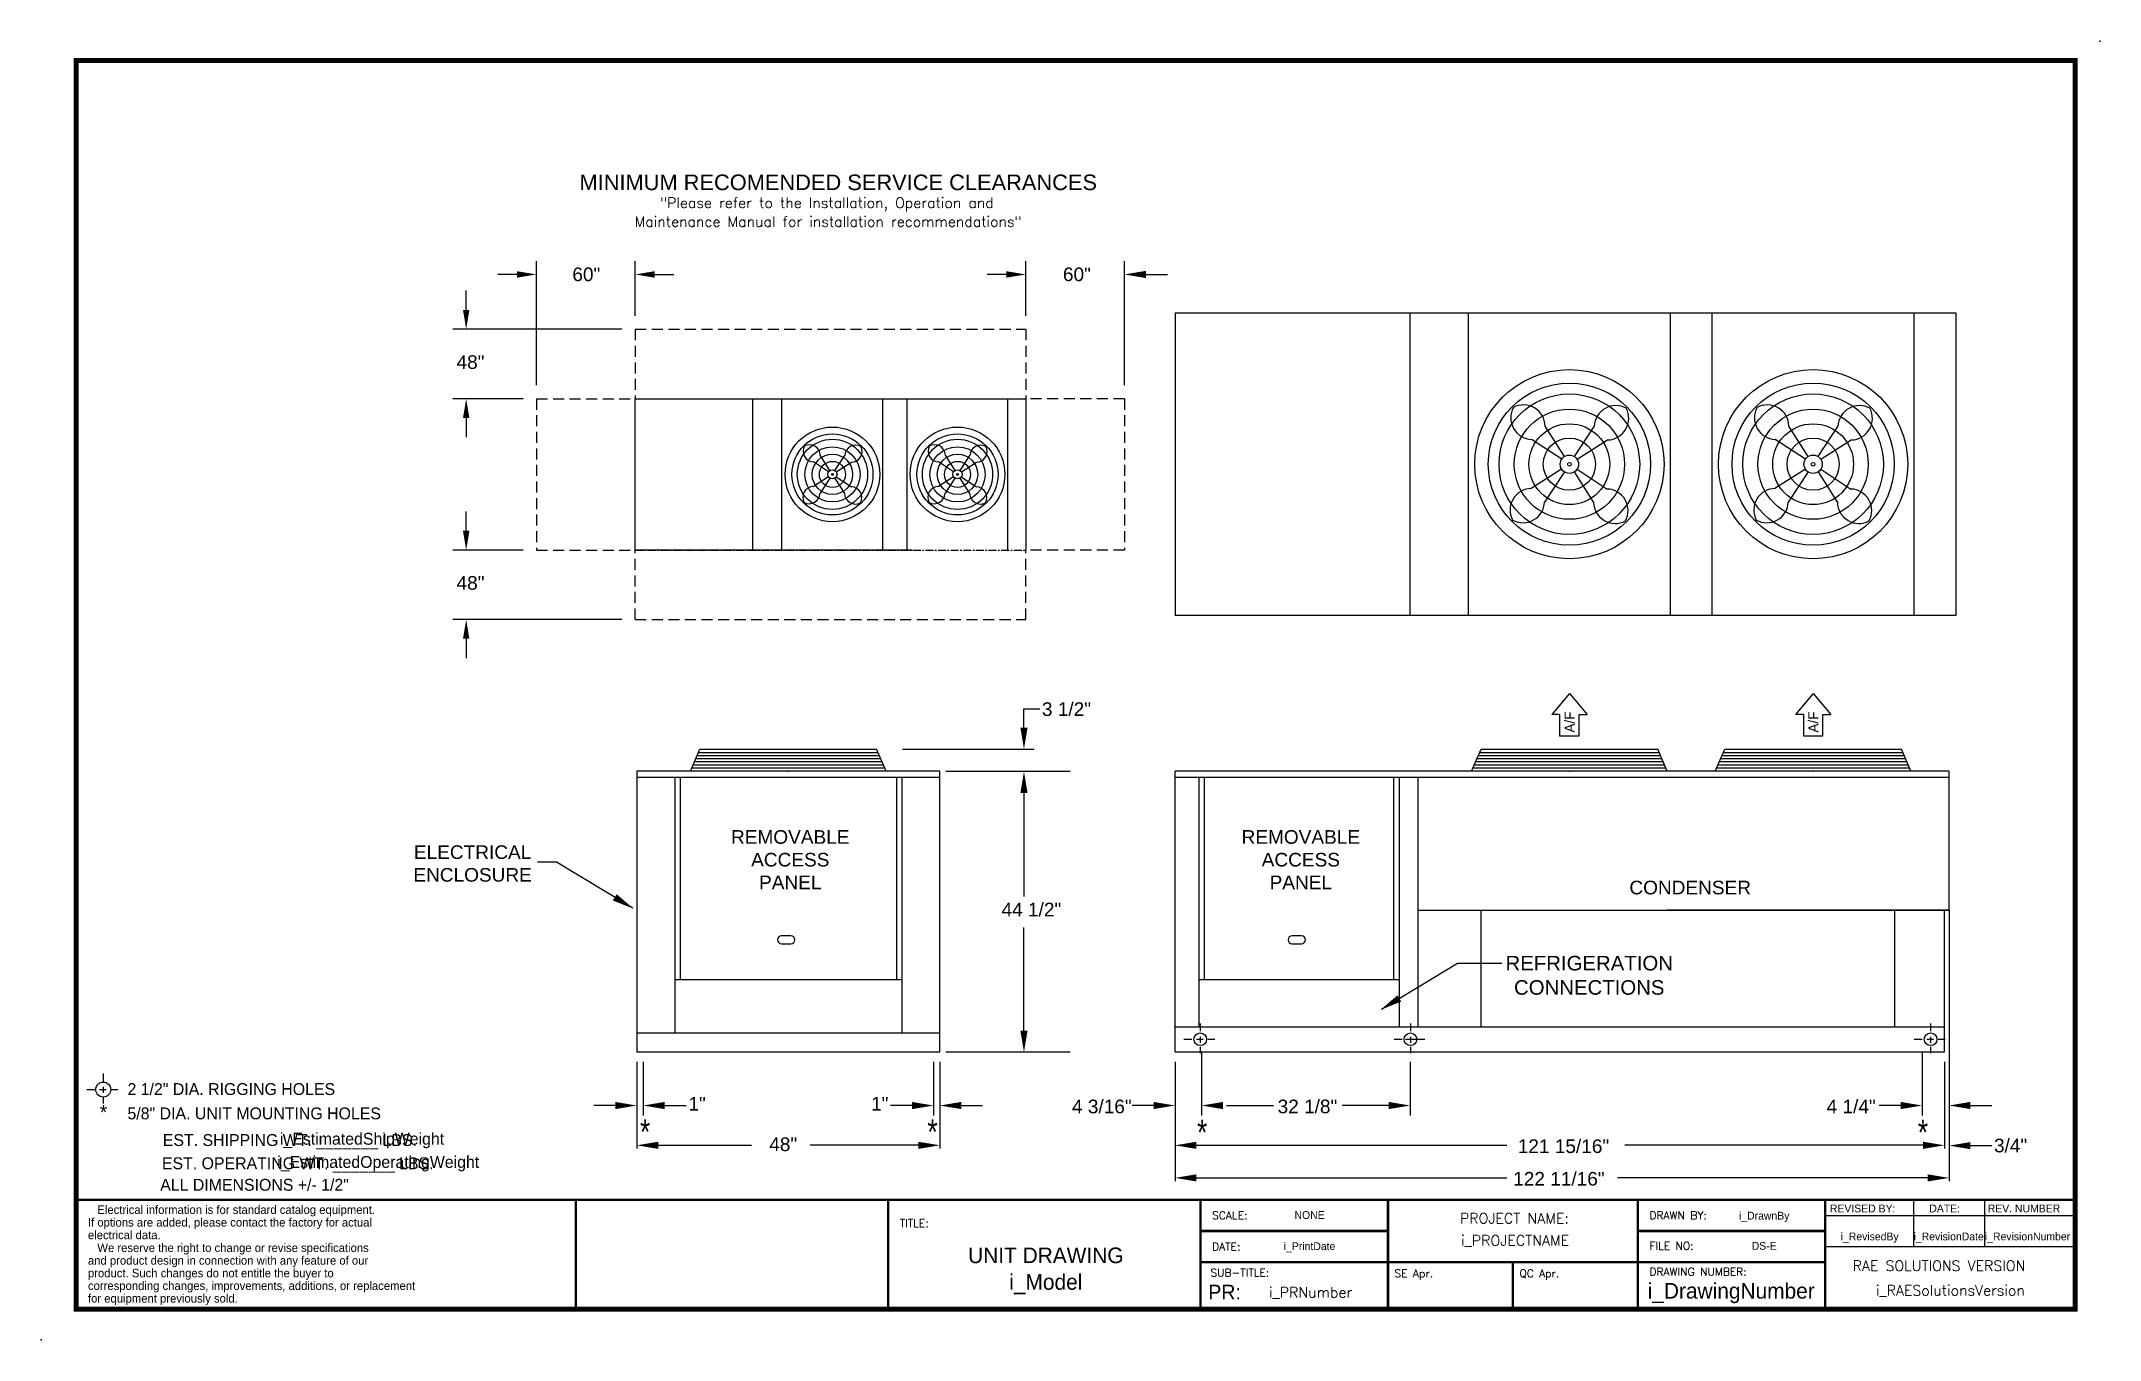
# Model space of a CAD drawing. Extents: x 358 to 684, y 0 to 206.
import ezdxf
from ezdxf.enums import TextEntityAlignment as Align

# ---------------------------------------------------------------- set-up
doc = ezdxf.new("R2010")
doc.units = 0
doc.header["$MEASUREMENT"] = 0
doc.linetypes.add('CENTER', pattern=[2, 1.25, -0.25, 0.25, -0.25])
doc.linetypes.add('HIDDEN', pattern=[0.375, 0.25, -0.125])
doc.layers.get('0').update_dxf_attribs({"linetype": 'CONTINUOUS'})
doc.styles.add('dimentions', font='ARIAL.TTF')
doc.styles.add('SIMPLEX', font='SIMPLEX')
doc.styles.add('SLDTEXTSTYLE0', font='ARIAL.TTF', dxfattribs={"width": 0.75})
doc.dimstyles.get("Standard").update_dxf_attribs({"dimtxt": 1.8, "dimasz": 0.18, "dimexe": 0.18, "dimexo": 0.0625, "dimgap": 0.09, "dimtad": 0, "dimtih": 1, "dimtoh": 1, "dimdec": 4, "dimzin": 0, "dimdsep": 46, "dimtxsty": 'STANDARD', "dimcen": 0.09, "dimadec": 0, "dimazin": 0, "dimtfac": 1, "dimtdec": 4, "dimtofl": 0, "dimtmove": 0, "dimatfit": 3, "dimfxl": 1, "dimtolj": 1, "dimtzin": 0, "dimarcsym": 0})

# ---------------------------------------------------------------- blocks, each defined once
blk = doc.blocks.new('*D14')
at = {"color": 0, "lineweight": -2}
for p, q in [((498.94, 44.38), (498.94, 35.88)), ((499.94, 44.38), (499.94, 35.88)), ((495.54, 37.47), (492.14, 37.47)), ((503.34, 37.47), (506.74, 37.47))]:
    blk.add_line(p, q, dxfattribs=at)
at = {"color": 0}
for points in [[(495.54, 38.04), (495.54, 36.91), (498.94, 37.47)], [(503.34, 38.04), (503.34, 36.91), (499.94, 37.47)]]:
    blk.add_solid(points, dxfattribs=at)

msp = doc.modelspace()

# ---------------------------------------------------------------- linework, layer by layer
at = {"linetype": 'Continuous', "lineweight": 30, "ltscale": 7}
for p, q in [((436.02559, 151.67758), (436.02559, 171.38258)), ((451.68431, 162.69004), (451.68431, 171.38258)), ((513.55931, 162.69004), (513.55931, 171.38258)), ((529.21803, 151.67758), (529.21803, 171.38258)), ((432.96559, 169.25758), (429.90559, 169.25758)), ((454.74431, 169.25758), (457.80431, 169.25758)), ((449.55931, 160.56504), (422.76503, 160.56504)), ((433.90059, 149.55258), (422.76503, 149.55258)), ((424.89003, 128.61258), (424.89003, 131.67258)), ((433.90059, 125.55258), (422.76503, 125.55258)), ((449.55931, 114.54012), (422.76503, 114.54012)), ((424.89003, 111.48012), (424.89003, 108.42012))]:
    msp.add_line(p, q, dxfattribs=at)
at = {"lineweight": 30}
for p, q in [((424.89003, 163.62504), (424.89003, 166.68504)), ((510.49931, 169.25758), (507.43931, 169.25758)), ((532.27803, 169.25758), (535.33803, 169.25758)), ((532.61803, 169.25758), (536.01803, 169.25758)), ((537.22934, 163.16855), (660.97934, 163.16855)), ((537.22934, 163.16855), (537.22934, 115.16855)), ((574.47934, 115.16855), (574.47934, 163.16855)), ((583.72934, 115.16855), (583.72934, 163.16855)), ((615.72934, 115.16855), (615.72934, 163.16855)), ((622.35434, 115.16855), (622.35434, 163.16855)), ((654.35434, 115.16855), (654.35434, 163.16855)), ((660.97934, 163.16855), (660.97934, 115.16855)), ((451.68431, 149.55258), (513.55931, 149.55258)), ((451.68431, 125.55258), (451.68431, 149.55258)), ((470.30931, 125.55258), (470.30931, 149.55258)), ((474.93431, 125.55258), (474.93431, 149.55258)), ((490.93431, 125.55258), (490.93431, 149.55258)), ((494.75325, 125.55258), (494.75325, 149.55258)), ((510.75325, 125.55258), (510.75325, 149.55258)), ((513.55931, 149.55258), (513.55931, 125.55258)), ((424.89003, 146.49258), (424.89003, 143.43258)), ((598.95125, 140.39364), (595.88413, 145.2228)), ((600.52539, 140.38205), (603.66332, 145.1655)), ((637.57625, 140.39364), (634.50913, 145.2228)), ((639.15039, 140.38205), (642.28832, 145.1655)), ((482.54527, 138.16512), (481.01171, 140.5797)), ((483.33233, 138.15933), (484.9013, 140.55105)), ((502.3642, 138.16512), (500.83064, 140.5797)), ((503.15127, 138.15933), (504.72024, 140.55105)), ((598.51584, 139.9646), (593.73239, 143.10253)), ((600.95443, 139.94664), (605.78359, 143.01376)), ((637.14084, 139.9646), (632.35739, 143.10253)), ((639.57943, 139.94664), (644.40859, 143.01376)), ((482.32176, 137.16353), (479.90718, 135.62997)), ((482.32756, 137.9506), (479.93584, 139.51957)), ((483.54106, 137.15455), (485.93278, 135.58559)), ((483.54685, 137.94162), (485.96143, 139.47518)), ((502.1407, 137.16353), (499.72612, 135.62997)), ((502.1465, 137.9506), (499.75477, 139.51957)), ((503.36, 137.15455), (505.75172, 135.58559)), ((503.36579, 137.94162), (505.78037, 139.47518)), ((598.50424, 138.39046), (593.67508, 135.32334)), ((598.93329, 137.95505), (595.79535, 133.1716)), ((600.50742, 137.94346), (603.57454, 133.1143)), ((600.94283, 138.3725), (605.72628, 135.23457)), ((637.12924, 138.39046), (632.30008, 135.32334)), ((637.55829, 137.95505), (634.42035, 133.1716)), ((639.13242, 137.94346), (642.19954, 133.1143)), ((639.56783, 138.3725), (644.35128, 135.23457)), ((482.53628, 136.94583), (480.96732, 134.55411)), ((483.32335, 136.94003), (484.85691, 134.52545)), ((502.35522, 136.94583), (500.78626, 134.55411)), ((503.14229, 136.94003), (504.67585, 134.52545)), ((495.55931, 125.55258), (451.68431, 125.55258)), ((660.97934, 115.16855), (537.22934, 115.16855)), ((599.72934, 102.82421), (596.92303, 99.45651)), ((599.72934, 102.82421), (602.53564, 99.45651)), ((638.35434, 102.82421), (635.54803, 99.45651)), ((638.35434, 102.82421), (641.16064, 99.45651)), ((513.28725, 97.37447), (513.28725, 100.40265)), ((598.18587, 99.45651), (596.92303, 99.45651)), ((598.18587, 99.45651), (598.18587, 96.08881)), ((601.2728, 96.08881), (601.2728, 99.45651)), ((601.2728, 99.45651), (602.53564, 99.45651)), ((636.81087, 99.45651), (635.54803, 99.45651)), ((636.81087, 99.45651), (636.81087, 96.08881)), ((639.8978, 96.08881), (639.8978, 99.45651)), ((639.8978, 99.45651), (641.16064, 99.45651)), ((598.18587, 96.08881), (601.2728, 96.08881)), ((636.81087, 96.08881), (639.8978, 96.08881)), ((460.43875, 90.47447), (461.93875, 93.97447)), ((460.86732, 91.47447), (491.01018, 91.47447)), ((490.79589, 91.97447), (461.08161, 91.97447)), ((490.58161, 92.47447), (461.29589, 92.47447)), ((461.51018, 92.97447), (490.36732, 92.97447)), ((461.72447, 93.47447), (490.15304, 93.47447)), ((461.93875, 93.97447), (489.93875, 93.97447)), ((491.43875, 90.47447), (489.93875, 93.97447)), ((494.03335, 93.97447), (514.88185, 93.97447)), ((584.22934, 90.47447), (585.72934, 93.97447)), ((584.65791, 91.47447), (614.80076, 91.47447)), ((614.58648, 91.97447), (584.87219, 91.97447)), ((614.37219, 92.47447), (585.08648, 92.47447)), ((585.30076, 92.97447), (614.15791, 92.97447)), ((585.51505, 93.47447), (613.94362, 93.47447)), ((585.72934, 93.97447), (613.72934, 93.97447)), ((615.22934, 90.47447), (613.72934, 93.97447)), ((622.85434, 90.47447), (624.35434, 93.97447)), ((623.28291, 91.47447), (653.42576, 91.47447)), ((653.21148, 91.97447), (623.49719, 91.97447)), ((652.99719, 92.47447), (623.71148, 92.47447)), ((623.92576, 92.97447), (652.78291, 92.97447)), ((624.14005, 93.47447), (652.56862, 93.47447)), ((624.35434, 93.97447), (652.35434, 93.97447)), ((653.85434, 90.47447), (652.35434, 93.97447)), ((499.93875, 90.47447), (451.93875, 90.47447)), ((451.93875, 90.47447), (451.93875, 45.97447)), ((499.93875, 89.47447), (451.93875, 89.47447)), ((457.93875, 89.47447), (457.93875, 48.97447)), ((458.81375, 89.47447), (458.81375, 57.47447)), ((491.22447, 90.97447), (460.65304, 90.97447)), ((493.06375, 89.47447), (493.06375, 57.47447)), ((493.93875, 89.47447), (493.93875, 48.97447)), ((499.93875, 45.97447), (499.93875, 90.47447)), ((500.88903, 90.47447), (520.6145, 90.47447)), ((659.91684, 90.47447), (537.22934, 90.47447)), ((537.22934, 45.97447), (537.22934, 90.47447)), ((659.91684, 89.47447), (537.22934, 89.47447)), ((540.97934, 89.47447), (540.97934, 49.97447)), ((541.85434, 89.47447), (541.85434, 57.47447)), ((571.85434, 89.47447), (571.85434, 57.47447)), ((572.72934, 89.47447), (572.72934, 57.47447)), ((575.72934, 89.47447), (575.72934, 49.97447)), ((615.01505, 90.97447), (584.44362, 90.97447)), ((653.64005, 90.97447), (623.06862, 90.97447)), ((659.91684, 68.47447), (659.91684, 90.47447)), ((513.28725, 87.03065), (513.28725, 83.63065)), ((513.28725, 87.03065), (513.28725, 70.64083)), ((513.28725, 87.03065), (513.28725, 83.63065)), ((513.28725, 49.33065), (513.28725, 65.72046)), ((575.72934, 68.47447), (659.91684, 68.47447)), ((585.72934, 49.97447), (585.72934, 68.47447)), ((659.91684, 68.47447), (615.22934, 68.47447)), ((651.22934, 68.47447), (651.22934, 51.72447)), ((651.22934, 68.47447), (651.22934, 51.72447)), ((659.16684, 45.97447), (659.16684, 68.47447)), ((476.35777, 64.38068), (474.85777, 64.38068)), ((474.85777, 63.13068), (476.35777, 63.13068)), ((557.27335, 64.38068), (555.77335, 64.38068)), ((555.77335, 63.13068), (557.27335, 63.13068)), ((457.93875, 57.47447), (493.93875, 57.47447)), ((540.97934, 57.47447), (572.72934, 57.47447)), ((572.72934, 57.47447), (572.72934, 49.97447)), ((451.93875, 48.97447), (499.93875, 48.97447)), ((537.22934, 49.97447), (579.72934, 49.97447)), ((541.22934, 50.50419), (541.22934, 49.25578)), ((574.54184, 50.50419), (574.54184, 49.25578)), ((579.72934, 49.97447), (659.16684, 49.97447)), ((591.18504, 49.97447), (610.55766, 49.97447)), ((651.22934, 51.72447), (651.22934, 49.97447)), ((651.22934, 51.72447), (651.22934, 49.97447)), ((656.97934, 50.50419), (656.97934, 49.25578)), ((451.93875, 45.97447), (499.93875, 45.97447)), ((500.88903, 45.97447), (520.6145, 45.97447)), ((537.22934, 45.97447), (659.16684, 45.97447)), ((538.64284, 47.97447), (539.90891, 47.97447)), ((540.63936, 47.97447), (541.70693, 47.97447)), ((541.22934, 48.37909), (541.22934, 47.43497)), ((541.22934, 46.7606), (541.22934, 45.77608)), ((542.43738, 47.97447), (543.51905, 47.97447)), ((571.95534, 47.97447), (573.22141, 47.97447)), ((573.95186, 47.97447), (575.01943, 47.97447)), ((574.54184, 48.37909), (574.54184, 47.43497)), ((574.54184, 46.7606), (574.54184, 45.77608)), ((575.74988, 47.97447), (576.83155, 47.97447)), ((654.39284, 47.97447), (655.65891, 47.97447)), ((656.38936, 47.97447), (657.45693, 47.97447)), ((656.97934, 48.37909), (656.97934, 47.43497)), ((656.97934, 46.7606), (656.97934, 45.77608)), ((658.18738, 47.97447), (659.26905, 47.97447)), ((367.36811, 42.53763), (367.36811, 41.28922)), ((451.93875, 44.37987), (451.93875, 35.87987)), ((452.93875, 44.37987), (452.93875, 35.87987)), ((452.93875, 44.37987), (452.93875, 35.87987)), ((498.93875, 44.37987), (498.93875, 35.87987)), ((537.22934, 44.37987), (537.22934, 35.87987)), ((541.41684, 44.37987), (541.41684, 35.87987)), ((574.47934, 44.37987), (574.47934, 35.87987)), ((655.63684, 44.37987), (655.63684, 35.87987)), ((659.16684, 44.37987), (659.16684, 35.87987)), ((364.78161, 40.00791), (366.04769, 40.00791)), ((366.77813, 40.00791), (367.84571, 40.00791)), ((367.36811, 40.41254), (367.36811, 39.46841)), ((368.57615, 40.00791), (369.65782, 40.00791)), ((367.36811, 38.79404), (367.36811, 37.80952)), ((448.53875, 37.47447), (445.13875, 37.47447)), ((456.33875, 37.47447), (459.73875, 37.47447)), ((533.82934, 37.47447), (530.42934, 37.47447)), ((545.37934, 37.47447), (548.77934, 37.47447)), ((571.07934, 37.47447), (567.67934, 37.47447)), ((652.23684, 37.47447), (648.83684, 37.47447)), ((663.29303, 37.47447), (666.69303, 37.47447)), ((455.33875, 31.16394), (470.12299, 31.16394)), ((496.53875, 31.16394), (479.39324, 31.16394)), ((540.62934, 31.16394), (589.80915, 31.16394)), ((655.76684, 31.16394), (608.52483, 31.16394)), ((663.29303, 31.11255), (666.69303, 31.11255)), ((540.62934, 25.99847), (589.80915, 25.99847)), ((656.51684, 25.99847), (607.33702, 25.99847)), ((442.269, 5.20044), (442.269, 22.52544)), ((491.769, 5.20044), (491.769, 22.52544)), ((541.269, 22.52544), (640.269, 22.52544)), ((541.269, 5.20044), (541.269, 22.52544)), ((570.969, 22.52544), (570.969, 5.20044)), ((610.569, 22.52544), (610.569, 12.62544)), ((640.269, 22.52544), (640.269, 5.20044)), ((640.269, 22.52544), (679.869, 22.52544)), ((640.269, 22.52544), (640.269, 20.05044)), ((640.269, 20.05044), (679.869, 20.05044)), ((654.24153, 22.52544), (654.24153, 15.10044)), ((665.49426, 22.52544), (665.49426, 15.10044)), ((570.969, 17.57544), (541.269, 17.57544)), ((610.569, 17.57544), (640.269, 17.57544)), ((610.569, 12.62544), (610.569, 17.57544)), ((640.269, 15.10044), (679.869, 15.10044)), ((640.269, 12.62544), (541.269, 12.62544)), ((590.769, 12.62544), (590.769, 5.20044)), ((610.569, 12.62544), (610.569, 5.20044))]:
    msp.add_line(p, q, dxfattribs=at)
at = {"linetype": 'HIDDEN', "lineweight": 30, "ltscale": 7}
for p, q in [((451.68431, 160.56504), (513.55931, 160.56504)), ((451.68431, 160.56504), (451.68431, 149.55258)), ((513.55931, 160.56504), (513.55931, 149.55258)), ((436.02559, 149.55258), (436.02559, 125.55258)), ((436.02559, 149.55258), (451.68431, 149.55258)), ((529.21803, 149.55258), (513.55931, 149.55258)), ((529.21803, 149.55258), (529.21803, 125.55258)), ((436.02559, 125.55258), (451.68431, 125.55258)), ((451.68431, 114.54012), (451.68431, 125.55258)), ((513.55931, 114.54012), (513.55931, 125.55258)), ((529.21803, 125.55258), (513.55931, 125.55258)), ((451.68431, 114.54012), (513.55931, 114.54012))]:
    msp.add_line(p, q, dxfattribs=at)
at = {"linetype": 'CENTER', "lineweight": 30}
msp.add_line((451.68431, 125.55258), (513.55931, 125.55258), dxfattribs=at)
at = {"ltscale": 3}
for p, q in [((513.28725, 100.40265), (515.80759, 100.40265)), ((659.91684, 68.47447), (659.91684, 30.71348)), ((541.41684, 45.97447), (541.41684, 42.05574)), ((573.72934, 47.97447), (575.86907, 47.97447)), ((655.63684, 45.97447), (655.63684, 42.51365))]:
    msp.add_line(p, q, dxfattribs=at)
at = {"lineweight": 30, "ltscale": 3}
for p, q in [((548.77934, 37.47447), (552.82031, 37.47447)), ((567.67934, 37.47447), (563.7029, 37.47447)), ((451.93875, 35.87987), (451.93875, 30.64647)), ((499.93875, 35.87987), (499.93875, 30.64647)), ((537.22934, 35.87987), (537.22934, 30.64647)), ((659.16684, 35.87987), (659.16684, 30.64647)), ((537.22934, 30.71439), (537.22934, 25.48099)), ((659.91684, 30.71439), (659.91684, 25.48099))]:
    msp.add_line(p, q, dxfattribs=at)
at = {"const_width": 0.792}
msp.add_lwpolyline([(363.069, 5.20044), (679.869, 5.20044), (679.869, 203.20044), (363.069, 203.20044), (363.069, 5.20044)], dxfattribs=at)
at = {"lineweight": 30}
for points in [[(451.27405, 68.76975), (439.21263, 76.06171), (436.20414, 76.06171)], [(569.94113, 52.7344), (582.00255, 60.02637), (589.01215, 60.02637)]]:
    msp.add_lwpolyline(points, dxfattribs=at)
at = {"lineweight": 30, "const_width": 0.396}
for points in [[(442.7372, 22.52544), (363.069, 22.52544)], [(679.869, 22.52544), (442.269, 22.52544), (442.269, 5.20044)], [(491.769, 22.52544), (491.769, 5.20044)], [(541.269, 22.52544), (541.269, 5.20044)], [(570.969, 22.52544), (570.969, 5.20044)], [(610.569, 22.52544), (610.569, 5.20044)], [(640.269, 5.20044), (640.269, 22.52544), (679.869, 22.52544)], [(570.969, 17.57544), (541.269, 17.57544)], [(640.269, 17.57544), (610.569, 17.57544), (610.569, 5.20044)], [(640.269, 12.62544), (541.269, 12.62544)], [(590.769, 12.62544), (590.769, 5.20044)]]:
    msp.add_lwpolyline(points, dxfattribs=at)
at = {"lineweight": 30}
for centre, radius in [((599.72934, 139.16855), 14.99997), ((638.35434, 139.16855), 14.99997), ((599.72934, 139.16855), 12.85177), ((599.72934, 139.16855), 11.13912), ((638.35434, 139.16855), 12.85177), ((638.35434, 139.16855), 11.13912), ((599.72934, 139.16855), 8.73857), ((638.35434, 139.16855), 8.73857), ((482.93431, 137.55258), 7.49999), ((482.93431, 137.55258), 6.42589), ((502.75325, 137.55258), 7.49999), ((502.75325, 137.55258), 6.42589), ((599.72934, 139.16855), 6.40143), ((638.35434, 139.16855), 6.40143), ((482.93431, 137.55258), 5.56956), ((482.93431, 137.55258), 4.36928), ((482.93431, 137.55258), 3.20072), ((502.75325, 137.55258), 5.56956), ((502.75325, 137.55258), 4.36928), ((502.75325, 137.55258), 3.20072), ((599.72934, 139.16855), 4.13262), ((599.72934, 139.16855), 1.4513), ((638.35434, 139.16855), 4.13262), ((638.35434, 139.16855), 1.4513), ((482.93431, 137.55258), 2.06631), ((482.93431, 137.55258), 0.72565), ((482.93431, 137.55258), 0.14323), ((502.75325, 137.55258), 2.06631), ((502.75325, 137.55258), 0.72565), ((502.75325, 137.55258), 0.14323), ((599.72934, 139.16855), 0.28645), ((638.35434, 139.16855), 0.28645), ((541.22934, 47.97447), 1), ((574.54184, 47.97447), 1), ((656.97934, 47.97447), 1), ((367.36811, 40.00791), 1.18714)]:
    msp.add_circle(centre, radius, dxfattribs=at)
for centre, radius, start, end in [((593.86305, 146.52664), 3.4266, 151.3003537, 267.814713), ((592.45847, 145.1426), 3.4266, 1.3411738, 117.8555331), ((607.08742, 145.03484), 3.4266, 61.3003537, 177.814713), ((605.70338, 146.43942), 3.4266, 271.3411738, 27.8555331), ((632.48805, 146.52664), 3.4266, 151.3003537, 267.814713), ((631.08347, 145.1426), 3.4266, 1.3411738, 117.8555331), ((645.71242, 145.03484), 3.4266, 61.3003537, 177.814713), ((644.32838, 146.43942), 3.4266, 271.3411738, 27.8555331), ((480.00117, 141.23162), 1.7133, 151.3003537, 267.814713), ((479.29888, 140.5396), 1.7133, 1.3411738, 117.8555331), ((486.61335, 140.48572), 1.7133, 61.3003537, 177.814713), ((485.92133, 141.18801), 1.7133, 271.3411738, 27.8555331), ((499.8201, 141.23162), 1.7133, 151.3003537, 267.814713), ((499.11781, 140.5396), 1.7133, 1.3411738, 117.8555331), ((506.43229, 140.48572), 1.7133, 61.3003537, 177.814713), ((505.74027, 141.18801), 1.7133, 271.3411738, 27.8555331), ((479.94729, 133.91715), 1.7133, 91.3411738, 207.8555331), ((479.25527, 134.61944), 1.7133, 241.3003537, 357.814713), ((486.56974, 134.56555), 1.7133, 181.3411738, 297.8555331), ((485.86745, 133.87353), 1.7133, 331.3003537, 87.814713), ((499.76622, 133.91715), 1.7133, 91.3411738, 207.8555331), ((499.0742, 134.61944), 1.7133, 241.3003537, 357.814713), ((506.38868, 134.56555), 1.7133, 181.3411738, 297.8555331), ((505.68639, 133.87353), 1.7133, 331.3003537, 87.814713), ((593.75529, 131.89769), 3.4266, 91.3411738, 207.8555331), ((605.59562, 131.81046), 3.4266, 331.3003537, 87.814713), ((632.38029, 131.89769), 3.4266, 91.3411738, 207.8555331), ((644.22062, 131.81046), 3.4266, 331.3003537, 87.814713), ((592.37125, 133.30227), 3.4266, 241.3003537, 357.814713), ((607.0002, 133.1945), 3.4266, 181.3411738, 297.8555331), ((630.99625, 133.30227), 3.4266, 241.3003537, 357.814713), ((645.6252, 133.1945), 3.4266, 181.3411738, 297.8555331), ((474.85777, 63.75568), 0.625, 90, 270), ((476.35777, 63.75568), 0.625, 270, 90), ((555.77335, 63.75568), 0.625, 90, 270), ((557.27335, 63.75568), 0.625, 270, 90)]:
    msp.add_arc(centre, radius, start, end, dxfattribs=at)
for p in [(683.79483, 206.25054), (640.269, 5.20044), (357.53172, 0.3168)]:
    msp.add_point(p)
for p in [(475.93875, 90.47447), (599.72934, 90.47447), (638.35434, 90.47447)]:
    msp.add_point(p, dxfattribs=at)
at = {"linetype": 'HIDDEN', "lineweight": 30, "ltscale": 7}
for points in [[(432.96559, 169.76758), (432.96559, 168.74758), (436.02559, 169.25758)], [(454.74431, 169.76758), (454.74431, 168.74758), (451.68431, 169.25758)], [(424.38003, 128.61258), (425.40003, 128.61258), (424.89003, 125.55258)], [(424.38003, 111.48012), (425.40003, 111.48012), (424.89003, 114.54012)]]:
    msp.add_solid(points, dxfattribs=at)
at = {"lineweight": 30}
for points in [[(510.49931, 169.76758), (510.49931, 168.74758), (513.55931, 169.25758)], [(532.61803, 169.82425), (532.61803, 168.69091), (529.21803, 169.25758)], [(532.27803, 169.76758), (532.27803, 168.74758), (529.21803, 169.25758)], [(424.38003, 163.62504), (425.40003, 163.62504), (424.89003, 160.56504)], [(424.38003, 146.49258), (425.40003, 146.49258), (424.89003, 149.55258)], [(512.72059, 97.37447), (513.85392, 97.37447), (513.28725, 93.97447)], [(512.72059, 87.03065), (513.85392, 87.03065), (513.28725, 90.43065)], [(512.72059, 87.03065), (513.85392, 87.03065), (513.28725, 90.43065)], [(512.72059, 87.03065), (513.85392, 87.03065), (513.28725, 90.43065)], [(448.73756, 70.98416), (451.42809, 68.67662), (448.1346, 69.98683)], [(572.47762, 54.94882), (569.78709, 52.64128), (573.08058, 53.95149)], [(512.72059, 49.33065), (513.85392, 49.33065), (513.28725, 45.93065)], [(448.53875, 38.04114), (448.53875, 36.9078), (451.93875, 37.47447)], [(456.33875, 38.04114), (456.33875, 36.9078), (452.93875, 37.47447)], [(456.33875, 38.04114), (456.33875, 36.9078), (452.93875, 37.47447)], [(495.53875, 38.04114), (495.53875, 36.9078), (498.93875, 37.47447)], [(571.07934, 36.9078), (571.07934, 38.04114), (574.47934, 37.47447)], [(455.33875, 31.73061), (455.33875, 30.59728), (451.93875, 31.16394)], [(455.33875, 31.73061), (455.33875, 30.59728), (451.93875, 31.16394)], [(496.53875, 31.73061), (496.53875, 30.59728), (499.93875, 31.16394)], [(496.53875, 31.73061), (496.53875, 30.59728), (499.93875, 31.16394)], [(540.62934, 31.73061), (540.62934, 30.59728), (537.22934, 31.16394)], [(540.62934, 31.73061), (540.62934, 30.59728), (537.22934, 31.16394)], [(655.76684, 31.73061), (655.76684, 30.59728), (659.16684, 31.16394)], [(655.76684, 31.73061), (655.76684, 30.59728), (659.16684, 31.16394)], [(540.62934, 26.56513), (540.62934, 25.4318), (537.22934, 25.99847)], [(540.62934, 26.56513), (540.62934, 25.4318), (537.22934, 25.99847)], [(656.51684, 26.56513), (656.51684, 25.4318), (659.91684, 25.99847)], [(656.51684, 26.56513), (656.51684, 25.4318), (659.91684, 25.99847)]]:
    msp.add_solid(points, dxfattribs=at)
for points in [[(533.82934, 38.04114), (533.82934, 36.9078), (537.22934, 37.47447)], [(544.81684, 38.04114), (544.81684, 36.9078), (541.41684, 37.47447)], [(652.23684, 38.04114), (652.23684, 36.9078), (655.63684, 37.47447)], [(663.29303, 38.04114), (663.29303, 36.9078), (659.89303, 37.47447)], [(663.29303, 31.67922), (663.29303, 30.54588), (659.89303, 31.11255)]]:
    msp.add_solid(points)

# ---------------------------------------------------------------- texts
for s, height, style, p in [('MINIMUM RECOMENDED SERVICE CLEARANCES', 2.475, 'dimentions', (442.84662, 182.62605)), ('3 1/2"', 2.16, 'dimentions', (516.13333, 99.24529)), ('1"', 2.16, 'dimentions', (460.11427, 36.67173)), ('1"', 2.16, 'dimentions', (489.05473, 36.67173)), ('4 3/16"', 2.16, 'dimentions', (520.89556, 36.24779)), ('32 1/8"', 2.16, 'dimentions', (553.48468, 36.24779)), ('4 1/4"', 2.16, 'dimentions', (640.49028, 36.24779)), ('121 15/16"', 2.16, 'dimentions', (591.5399, 29.94193)), ('3/4"', 2.16, 'dimentions', (667.02443, 30.05329)), ('122 11/16"', 2.16, 'dimentions', (590.81866, 24.77645)), ('SCALE:', 1.2375, 'SIMPLEX', (543.12525, 19.43169)), ('DRAWN BY:', 1.2375, 'SIMPLEX', (612.42525, 19.43169)), ('TITLE:', 1.2375, 'SIMPLEX', (493.62525, 18.19419)), ('DATE:', 1.2375, 'SIMPLEX', (543.12525, 14.48169)), ('FILE NO:', 1.2375, 'SIMPLEX', (612.42525, 14.60134)), ('SUB-TITLE:', 1.2375, 'SIMPLEX', (542.85709, 10.34829)), ('SE Apr.', 1.2375, 'SIMPLEX', (572.02121, 10.23329)), ('QC Apr.', 1.2375, 'SIMPLEX', (591.82121, 10.23329)), ('DRAWING NUMBER:', 1.2375, 'SIMPLEX', (612.42525, 10.49856)), ('RAE SOLUTIONS VERSION', 1.6434, 'SIMPLEX', (644.60754, 11.24685))]:
    msp.add_text(s, height=height, dxfattribs=dict(at, style=style)).set_placement(p)
for s, height, style, p in [('"Please refer to the Installation, Operation and', 1.6434, 'SIMPLEX', (482.05285, 179.7952)), ('Maintenance Manual for installation recommendations"', 1.6434, 'SIMPLEX', (482.24887, 176.81641)), ('CONDENSER', 2.16, 'dimentions', (618.87788, 70.96025)), ('PROJECT NAME:', 1.6434, 'SIMPLEX', (591.01757, 18.7718)), ('i_PROJECTNAME', 1.6434, 'SIMPLEX', (591.14252, 15.25425)), ('i_PRNumber', 1.6434, 'SIMPLEX', (558.72165, 7.0237)), ('i_RAESolutionsVersion', 1.6434, 'SIMPLEX', (660.10985, 7.34198))]:
    msp.add_text(s, height=height, dxfattribs=dict(at, style=style)).set_placement(p, align=Align.CENTER)
for p in [(600.56042, 96.62067), (639.18542, 96.62067)]:
    msp.add_text('A/F', height=1.59375, rotation=90, dxfattribs=at).set_placement(p)
for s, height, p in [('2 1/2" DIA. RIGGING HOLES', 1.881, (371.21266, 39.1412)), ('5/8" DIA. UNIT MOUNTING HOLES', 1.881, (371.21266, 35.283)), ('REVISED BY:', 1.2375, (641.01181, 20.53045)), ('DATE:', 1.2375, (656.77051, 20.53045)), ('REV. NUMBER', 1.2375, (666.02471, 20.53045))]:
    msp.add_text(s, height=height, dxfattribs=at).set_placement(p)
for s, height, p in [('*', 2.31492, (367.41696, 35.25042)), ('EST. SHIPPING WT. _______ LBS.', 1.881, (396.94621, 31.05605)), ('i_EstimatedShipWeight', 1.8831587, (408.37902, 31.26153)), ('i_EstimatedOperatingWeight', 1.881, (410.95281, 27.58217)), ('EST. OPERATING WT. _______ LBS.', 1.881, (398.19521, 27.37669)), ('ALL DIMENSIONS +/- 1/2"', 1.881, (391.34603, 23.963)), ('NONE', 1.2375, (558.54807, 19.49708)), ('i_DrawnBy', 1.2375, (630.60134, 19.39092)), ('i_RevisedBy', 1.2375, (647.31842, 16.09315)), ('i_RevisionDate', 1.2375, (659.83939, 16.09315)), ('i_RevisionNumber', 1.2375, (672.33629, 16.09315)), ('UNIT DRAWING', 2.475, (516.75289, 12.4802)), ('i_PrintDate', 1.2375, (558.54807, 14.54708)), ('DS-E', 1.2375, (630.60134, 14.60303)), ('i_Model', 2.475, (516.75289, 8.26193)), ('i_DrawingNumber', 2.475, (625.37378, 6.85643))]:
    msp.add_text(s, height=height, dxfattribs=at).set_placement(p, align=Align.CENTER)
at = {"lineweight": 25}
for s, p in [('If options are added, please contact the factory for actual', (364.94303, 18.2814)), ('   Electrical information is for standard catalog equipment.', (364.94303, 20.28641)), ('electrical data.', (364.94303, 16.27639)), ('and product design in connection with any feature of our', (364.94303, 12.24108)), ('   We reserve the right to change or revise specifications', (364.94303, 14.24609)), ('product. Such changes do not entitle the buyer to', (364.94303, 10.23607)), ('for equipment previously sold.', (364.94303, 6.22605)), ('corresponding changes, improvements, additions, or replacement ', (364.94303, 8.23106))]:
    msp.add_text(s, height=1.3366736, dxfattribs=at).set_placement(p)
at = {"lineweight": 30}
msp.add_text('PR:', height=2.320312, dxfattribs=at).set_placement((547.66811, 6.73776), align=Align.RIGHT)
for s, insert, char_height, attachment_point, style in [('\\A1;60"', (443.92926, 169.25758), 2.16, 5, 'dimentions'), ('\\A1;60"', (521.6757, 169.25758), 2.16, 5, 'dimentions'), ('48"', (425.57463, 155.34301), 2.16, 5, 'dimentions'), ('48"', (425.57463, 120.33055), 2.16, 5, 'dimentions'), ('ELECTRICAL\\PENCLOSURE', (425.90508, 72.94028), 2.16, 8, 'dimentions'), ('44 1/2"', (514.46719, 68.53607), 2.16, 5, 'dimentions'), ('*', (452.43459, 35.30674), 4.01612, 1, 'SLDTEXTSTYLE0'), ('*', (497.97659, 35.30674), 4.01612, 1, 'SLDTEXTSTYLE0'), ('*', (540.71887, 35.22323), 4.01612, 1, 'SLDTEXTSTYLE0'), ('*', (654.93887, 35.22323), 4.01612, 1, 'SLDTEXTSTYLE0'), ('48"', (475.13562, 31.31459), 2.16, 5, 'dimentions')]:
    msp.add_mtext(s, dxfattribs=dict(at, insert=insert, char_height=char_height, attachment_point=attachment_point, style=style))
at = {"lineweight": 30, "width": 28.6603283, "attachment_point": 2, "style": 'dimentions'}
for s, insert, char_height in [('REMOVABLE ACCESS\\PPANEL', (476.25164, 81.1376), 2.16), ('REMOVABLE ACCESS\\PPANEL', (557.16722, 81.1376), 2.16), ('REFRIGERATION\\PCONNECTIONS', (602.87367, 61.20574), 2.3099)]:
    msp.add_mtext(s, dxfattribs=dict(at, insert=insert, char_height=char_height))

# ---------------------------------------------------------------- dimensions: what is measured, and where the dimension line sits
at = {"lineweight": 30}
dim = msp.add_linear_dim(base=(498.93875, 37.47447), p1=(499.93875, 45.97447), p2=(498.93875, 45.97447), text=' ', dimstyle='Standard', override={"dimscale": 17, "dimtxt": 0.0938, "dimasz": 0.2, "dimexe": 0.0938, "dimexo": 0.0938, "dimcen": 0.0938, "dimaunit": 1, "dimtix": 1, "dimtmove": 2}, dxfattribs=at)
dim.commit()
dim.dimension.update_dxf_attribs({"geometry": '*D14', "text_midpoint": (499.43875, 37.47447)})

doc.saveas('drawing.dxf')
